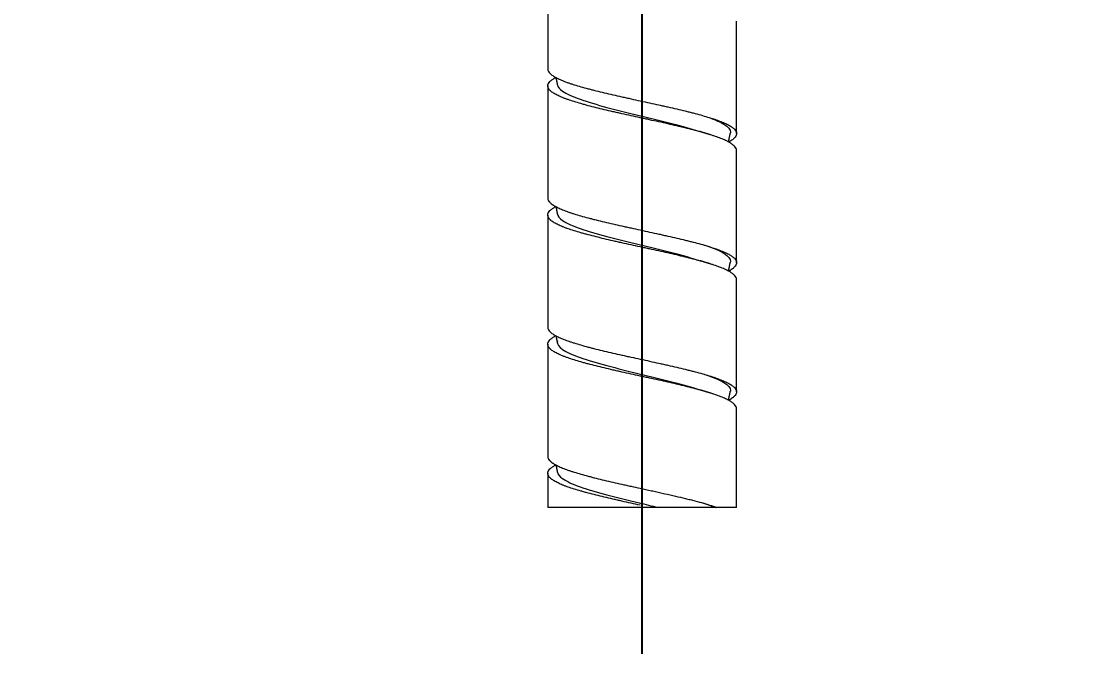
# Model space of a CAD drawing. Header units: millimetres. Extents: x 14183 to 14777, y -4239 to -3399.
# Drawn here: x 14654.86 to 14674.63, y -3970.14 to -3958.26 of the extents above; entities that cross this region are included whole.
import ezdxf

# ---------------------------------------------------------------- set-up
doc = ezdxf.new("R2010")
doc.units = ezdxf.units.MM
doc.header["$LTSCALE"] = 0.1
doc.linetypes.add('CENTER2', pattern=[28.575, 19.05, -3.175, 3.175, -3.175])
doc.linetypes.add('HIDDENX2', pattern=[19.05, 12.7, -6.35])
doc.layers.get('0').update_dxf_attribs({"lineweight": 15})
doc.layers.add('DIM', color=3, linetype='Continuous', lineweight=9)
doc.layers.add('HIDDEN', color=8, linetype='HIDDENX2')
doc.styles.add('ARIAL', font='arial.ttf')
doc.dimstyles.new('사본 ISO-25', dxfattribs={"dimtxt": 4, "dimasz": 3.5, "dimexe": 0.5, "dimexo": 0.625, "dimgap": 1.5, "dimtad": 1, "dimtih": 1, "dimtoh": 1, "dimdec": 1, "dimlfac": 4, "dimdsep": 46, "dimtxsty": 'ARIAL', "dimcen": 0, "dimclrd": 3, "dimclre": 3, "dimclrt": 3, "dimadec": 1, "dimazin": 0, "dimtfac": 1, "dimtdec": 1, "dimtmove": 0, "dimatfit": 3, "dimfxl": 1.25, "dimtfill": 1, "dimarcsym": 0})

# ---------------------------------------------------------------- blocks, each defined once
blk = doc.blocks.new('*D92')
at = {"layer": 'Defpoints', "color": 0, "transparency": 16777216}
for p in [(14635.096, -3936.625), (14681.716, -3968.04), (14681.716, -3979.662)]:
    blk.add_point(p, dxfattribs=at)
at = {"layer": 'DIM', "color": 3, "lineweight": -2, "transparency": 16777216}
for p, q in [((14635.096, -3937.25), (14635.096, -3980.162)), ((14681.716, -3968.665), (14681.716, -3980.162)), ((14638.596, -3979.662), (14650.33, -3979.662)), ((14678.216, -3979.662), (14666.482, -3979.662))]:
    blk.add_line(p, q, dxfattribs=at)
at = {"layer": 'DIM', "color": 3, "transparency": 16777216}
for points in [[(14638.596, -3979.079), (14638.596, -3980.246), (14635.096, -3979.662)], [(14678.216, -3979.079), (14678.216, -3980.246), (14681.716, -3979.662)]]:
    blk.add_solid(points, dxfattribs=at)
at = {"layer": 'DIM', "color": 3, "transparency": 16777216, "insert": (14658.406, -3979.662), "char_height": 4, "attachment_point": 5, "style": 'ARIAL', "bg_fill": 3, "box_fill_scale": 1.1, "bg_fill_color": 256, "bg_fill_true_color": 13158600, "bg_fill_transparency": 0}
blk.add_mtext('186.5', dxfattribs=at)

msp = doc.modelspace()

# ---------------------------------------------------------------- linework, layer by layer
at = {"linetype": 'Continuous', "lineweight": 18, "extrusion": (-1, -2.22045e-16, 0)}
for p, q in [((14664.621, -3957.058), (14664.621, -3959.14)), ((14668.121, -3960.338), (14668.121, -3958.256)), ((14664.621, -3959.454), (14664.621, -3961.536)), ((14668.121, -3962.734), (14668.121, -3960.652)), ((14664.621, -3961.849), (14664.621, -3963.931)), ((14668.121, -3965.129), (14668.121, -3963.047)), ((14664.621, -3964.245), (14664.621, -3966.327)), ((14668.121, -3967.274), (14668.121, -3965.443)), ((14664.621, -3966.641), (14664.621, -3967.274))]:
    msp.add_line(p, q, dxfattribs=at)
msp.add_line((14668.121, -3967.274), (14664.621, -3967.274))
at = {"linetype": 'Continuous', "lineweight": 18}
for points, knots in [([(14666.337, -3960.045), (14666.279, -3960.033), (14666.222, -3960.02), (14666.108, -3959.995), (14666.052, -3959.983), (14665.968, -3959.964), (14665.94, -3959.958), (14665.898, -3959.948), (14665.884, -3959.945), (14665.857, -3959.939), (14665.843, -3959.936), (14665.774, -3959.92), (14665.721, -3959.908), (14665.616, -3959.883), (14665.565, -3959.87), (14665.466, -3959.846), (14665.417, -3959.833), (14665.359, -3959.818), (14665.347, -3959.814), (14665.324, -3959.808), (14665.312, -3959.805), (14665.278, -3959.796), (14665.256, -3959.789), (14665.19, -3959.771), (14665.149, -3959.758), (14665.07, -3959.733), (14665.032, -3959.721), (14664.979, -3959.702), (14664.962, -3959.696), (14664.937, -3959.687), (14664.929, -3959.683), (14664.913, -3959.677), (14664.905, -3959.674), (14664.866, -3959.658), (14664.837, -3959.646), (14664.786, -3959.621), (14664.762, -3959.609), (14664.721, -3959.584), (14664.702, -3959.571), (14664.683, -3959.556), (14664.679, -3959.552), (14664.672, -3959.546), (14664.669, -3959.543), (14664.659, -3959.534), (14664.653, -3959.527), (14664.638, -3959.509), (14664.624, -3959.484), (14664.62, -3959.459), (14664.622, -3959.44), (14664.623, -3959.434), (14664.626, -3959.425), (14664.627, -3959.422), (14664.63, -3959.415), (14664.631, -3959.412), (14664.64, -3959.396), (14664.649, -3959.384), (14664.674, -3959.359), (14664.689, -3959.347), (14664.722, -3959.323), (14664.739, -3959.313), (14664.758, -3959.302)], [0, 0, 0, 0, 0.050318, 0.050318, 0.100637, 0.100637, 0.125796, 0.125796, 0.138375, 0.138375, 0.150955, 0.150955, 0.201273, 0.201273, 0.251591, 0.251591, 0.30191, 0.30191, 0.314489, 0.314489, 0.327069, 0.327069, 0.352228, 0.352228, 0.402546, 0.402546, 0.452864, 0.452864, 0.478023, 0.478023, 0.490603, 0.490603, 0.503183, 0.503183, 0.553501, 0.553501, 0.603819, 0.603819, 0.654137, 0.654137, 0.666717, 0.666717, 0.679297, 0.679297, 0.704456, 0.704456, 0.754774, 0.805092, 0.805092, 0.830251, 0.830251, 0.842831, 0.842831, 0.85541, 0.85541, 0.905729, 0.905729, 0.956047, 0.956047, 1, 1, 1, 1]), ([(14664.621, -3959.14), (14664.621, -3959.14), (14664.621, -3959.141), (14664.621, -3959.145), (14664.622, -3959.154), (14664.624, -3959.164), (14664.631, -3959.182), (14664.646, -3959.207), (14664.671, -3959.232), (14664.694, -3959.251), (14664.703, -3959.257), (14664.717, -3959.266), (14664.721, -3959.27), (14664.731, -3959.276), (14664.736, -3959.279), (14664.762, -3959.295), (14664.786, -3959.307), (14664.838, -3959.332), (14664.866, -3959.344), (14664.927, -3959.369), (14664.961, -3959.382), (14665.005, -3959.397), (14665.014, -3959.401), (14665.033, -3959.407), (14665.061, -3959.416), (14665.09, -3959.426), (14665.149, -3959.444), (14665.191, -3959.457), (14665.277, -3959.482), (14665.322, -3959.494), (14665.393, -3959.513), (14665.417, -3959.519), (14665.453, -3959.528), (14665.466, -3959.531), (14665.49, -3959.538), (14665.503, -3959.541), (14665.566, -3959.557), (14665.617, -3959.569), (14665.721, -3959.594), (14665.775, -3959.606), (14665.883, -3959.631), (14665.938, -3959.644), (14666.022, -3959.662), (14666.051, -3959.669), (14666.108, -3959.681), (14666.136, -3959.688), (14666.222, -3959.706), (14666.279, -3959.719), (14666.337, -3959.731)], [0, 0, 0, 0, 0.00348, 0.00348, 0.019298, 0.050933, 0.050933, 0.114204, 0.177475, 0.177475, 0.209111, 0.209111, 0.224929, 0.224929, 0.240746, 0.240746, 0.304018, 0.304018, 0.367289, 0.367289, 0.43056, 0.43056, 0.446378, 0.446378, 0.462195, 0.493831, 0.493831, 0.557102, 0.557102, 0.620373, 0.620373, 0.652009, 0.652009, 0.667827, 0.667827, 0.683644, 0.683644, 0.746915, 0.746915, 0.810187, 0.810187, 0.873458, 0.873458, 0.905093, 0.905093, 0.936729, 0.936729, 1, 1, 1, 1]), ([(14664.799, -3959.434), (14664.807, -3959.473), (14664.881, -3959.563), (14665.19, -3959.702), (14665.702, -3959.852), (14666.315, -3960.002), (14666.932, -3960.15), (14667.286, -3960.249), (14667.435, -3960.298)], [0, 0, 0, 0, 0.137621, 0.31084, 0.484059, 0.657277, 0.830496, 1, 1, 1, 1]), ([(14666.337, -3959.731), (14666.395, -3959.744), (14666.453, -3959.757), (14666.567, -3959.782), (14666.624, -3959.794), (14666.695, -3959.81), (14666.709, -3959.813), (14666.738, -3959.819), (14666.78, -3959.829), (14666.821, -3959.838), (14666.904, -3959.857), (14666.958, -3959.869), (14667.064, -3959.894), (14667.116, -3959.906), (14667.192, -3959.925), (14667.218, -3959.931), (14667.255, -3959.941), (14667.268, -3959.944), (14667.292, -3959.95), (14667.304, -3959.953), (14667.365, -3959.969), (14667.411, -3959.981), (14667.501, -3960.006), (14667.544, -3960.019), (14667.626, -3960.044), (14667.665, -3960.056), (14667.712, -3960.072), (14667.721, -3960.075), (14667.739, -3960.081), (14667.766, -3960.091), (14667.791, -3960.1), (14667.84, -3960.119), (14667.901, -3960.143), (14667.952, -3960.168), (14667.986, -3960.187), (14667.997, -3960.193), (14668.012, -3960.203), (14668.017, -3960.206), (14668.027, -3960.212), (14668.031, -3960.215), (14668.053, -3960.231), (14668.068, -3960.243), (14668.093, -3960.268), (14668.102, -3960.281), (14668.116, -3960.305), (14668.119, -3960.318), (14668.121, -3960.334), (14668.121, -3960.337), (14668.121, -3960.343), (14668.12, -3960.352), (14668.118, -3960.362), (14668.111, -3960.38), (14668.096, -3960.405), (14668.071, -3960.43), (14668.048, -3960.449), (14668.039, -3960.455), (14668.025, -3960.464), (14668.021, -3960.468), (14668.011, -3960.474), (14668.006, -3960.477), (14667.995, -3960.483), (14667.99, -3960.486), (14667.985, -3960.489)], [0, 0, 0, 0, 0.049408, 0.049408, 0.098817, 0.098817, 0.111169, 0.111169, 0.123521, 0.148225, 0.148225, 0.197633, 0.197633, 0.247042, 0.247042, 0.271746, 0.271746, 0.284098, 0.284098, 0.29645, 0.29645, 0.345858, 0.345858, 0.395267, 0.395267, 0.444675, 0.444675, 0.457027, 0.457027, 0.469379, 0.494083, 0.494083, 0.543492, 0.5929, 0.5929, 0.617604, 0.617604, 0.629956, 0.629956, 0.642308, 0.642308, 0.691717, 0.691717, 0.741125, 0.741125, 0.790533, 0.790533, 0.802885, 0.802885, 0.815238, 0.839942, 0.839942, 0.88935, 0.938758, 0.938758, 0.963463, 0.963463, 0.975815, 0.975815, 0.988167, 0.988167, 1, 1, 1, 1]), ([(14668.121, -3960.651), (14668.121, -3960.649), (14668.121, -3960.647), (14668.12, -3960.638), (14668.119, -3960.632), (14668.116, -3960.623), (14668.115, -3960.619), (14668.112, -3960.613), (14668.111, -3960.61), (14668.102, -3960.594), (14668.093, -3960.582), (14668.068, -3960.557), (14668.053, -3960.545), (14668.018, -3960.52), (14667.998, -3960.507), (14667.969, -3960.492), (14667.963, -3960.489), (14667.951, -3960.482), (14667.945, -3960.479), (14667.925, -3960.47), (14667.912, -3960.463), (14667.87, -3960.445), (14667.809, -3960.42), (14667.74, -3960.395), (14667.684, -3960.376), (14667.665, -3960.37), (14667.636, -3960.361), (14667.626, -3960.358), (14667.605, -3960.351), (14667.595, -3960.348), (14667.543, -3960.332), (14667.5, -3960.32), (14667.41, -3960.295), (14667.317, -3960.27), (14667.218, -3960.245), (14667.142, -3960.227), (14667.116, -3960.22), (14667.063, -3960.208), (14667.037, -3960.201), (14666.956, -3960.183), (14666.902, -3960.17), (14666.793, -3960.145), (14666.737, -3960.133), (14666.625, -3960.108), (14666.568, -3960.096), (14666.481, -3960.077), (14666.453, -3960.071), (14666.395, -3960.058), (14666.366, -3960.052), (14666.337, -3960.045)], [0, 0, 0, 0, 0.011491, 0.011491, 0.042382, 0.042382, 0.057828, 0.057828, 0.073273, 0.073273, 0.135055, 0.135055, 0.196837, 0.196837, 0.258618, 0.258618, 0.274064, 0.274064, 0.289509, 0.289509, 0.3204, 0.3204, 0.382182, 0.443964, 0.443964, 0.474855, 0.474855, 0.4903, 0.4903, 0.505746, 0.505746, 0.567527, 0.567527, 0.629309, 0.691091, 0.691091, 0.721982, 0.721982, 0.752873, 0.752873, 0.814655, 0.814655, 0.876436, 0.876436, 0.938218, 0.938218, 0.969109, 0.969109, 1, 1, 1, 1]), ([(14667.63, -3960.048), (14667.736, -3960.087), (14667.934, -3960.175), (14668.013, -3960.27), (14668.007, -3960.325), (14668.005, -3960.331)], [0, 0, 0, 0, 0.410887, 0.940352, 1, 1, 1, 1]), ([(14664.621, -3961.536), (14664.621, -3961.536), (14664.621, -3961.537), (14664.621, -3961.541), (14664.622, -3961.55), (14664.624, -3961.56), (14664.631, -3961.578), (14664.646, -3961.603), (14664.671, -3961.628), (14664.694, -3961.647), (14664.703, -3961.653), (14664.717, -3961.662), (14664.721, -3961.665), (14664.731, -3961.672), (14664.736, -3961.675), (14664.762, -3961.691), (14664.786, -3961.703), (14664.838, -3961.728), (14664.866, -3961.74), (14664.927, -3961.765), (14664.961, -3961.778), (14665.005, -3961.793), (14665.014, -3961.796), (14665.033, -3961.803), (14665.061, -3961.812), (14665.09, -3961.821), (14665.149, -3961.84), (14665.191, -3961.853), (14665.277, -3961.877), (14665.322, -3961.89), (14665.393, -3961.909), (14665.417, -3961.915), (14665.453, -3961.924), (14665.466, -3961.927), (14665.49, -3961.934), (14665.503, -3961.937), (14665.566, -3961.952), (14665.617, -3961.965), (14665.721, -3961.99), (14665.775, -3962.002), (14665.883, -3962.027), (14665.938, -3962.039), (14666.022, -3962.058), (14666.051, -3962.065), (14666.108, -3962.077), (14666.136, -3962.083), (14666.222, -3962.102), (14666.279, -3962.115), (14666.337, -3962.127)], [0, 0, 0, 0, 0.00348, 0.00348, 0.019298, 0.050933, 0.050933, 0.114204, 0.177475, 0.177475, 0.209111, 0.209111, 0.224929, 0.224929, 0.240746, 0.240746, 0.304018, 0.304018, 0.367289, 0.367289, 0.43056, 0.43056, 0.446378, 0.446378, 0.462195, 0.493831, 0.493831, 0.557102, 0.557102, 0.620373, 0.620373, 0.652009, 0.652009, 0.667827, 0.667827, 0.683644, 0.683644, 0.746915, 0.746915, 0.810187, 0.810187, 0.873458, 0.873458, 0.905093, 0.905093, 0.936729, 0.936729, 1, 1, 1, 1]), ([(14666.337, -3962.441), (14666.279, -3962.429), (14666.222, -3962.416), (14666.108, -3962.391), (14666.052, -3962.379), (14665.968, -3962.36), (14665.94, -3962.354), (14665.898, -3962.344), (14665.884, -3962.341), (14665.857, -3962.335), (14665.843, -3962.332), (14665.774, -3962.316), (14665.721, -3962.304), (14665.616, -3962.279), (14665.565, -3962.266), (14665.466, -3962.241), (14665.417, -3962.229), (14665.359, -3962.213), (14665.347, -3962.21), (14665.324, -3962.204), (14665.312, -3962.201), (14665.278, -3962.191), (14665.256, -3962.185), (14665.19, -3962.166), (14665.149, -3962.154), (14665.07, -3962.129), (14665.032, -3962.117), (14664.979, -3962.098), (14664.962, -3962.092), (14664.937, -3962.082), (14664.929, -3962.079), (14664.913, -3962.073), (14664.905, -3962.07), (14664.866, -3962.054), (14664.837, -3962.042), (14664.786, -3962.017), (14664.762, -3962.004), (14664.721, -3961.98), (14664.702, -3961.967), (14664.683, -3961.951), (14664.679, -3961.948), (14664.672, -3961.942), (14664.669, -3961.939), (14664.659, -3961.929), (14664.653, -3961.923), (14664.638, -3961.904), (14664.624, -3961.88), (14664.62, -3961.855), (14664.622, -3961.836), (14664.623, -3961.83), (14664.626, -3961.821), (14664.627, -3961.817), (14664.63, -3961.811), (14664.631, -3961.808), (14664.64, -3961.792), (14664.649, -3961.78), (14664.674, -3961.755), (14664.689, -3961.742), (14664.722, -3961.719), (14664.739, -3961.708), (14664.758, -3961.697)], [0, 0, 0, 0, 0.050318, 0.050318, 0.100637, 0.100637, 0.125796, 0.125796, 0.138375, 0.138375, 0.150955, 0.150955, 0.201273, 0.201273, 0.251591, 0.251591, 0.30191, 0.30191, 0.314489, 0.314489, 0.327069, 0.327069, 0.352228, 0.352228, 0.402546, 0.402546, 0.452864, 0.452864, 0.478023, 0.478023, 0.490603, 0.490603, 0.503183, 0.503183, 0.553501, 0.553501, 0.603819, 0.603819, 0.654137, 0.654137, 0.666717, 0.666717, 0.679297, 0.679297, 0.704456, 0.704456, 0.754774, 0.805092, 0.805092, 0.830251, 0.830251, 0.842831, 0.842831, 0.85541, 0.85541, 0.905729, 0.905729, 0.956047, 0.956047, 1, 1, 1, 1]), ([(14664.799, -3961.827), (14664.805, -3961.867), (14664.88, -3961.958), (14665.19, -3962.098), (14665.702, -3962.248), (14666.315, -3962.398), (14666.937, -3962.547), (14667.298, -3962.648), (14667.451, -3962.699), (14667.454, -3962.7)], [0, 0, 0, 0, 0.139038, 0.310475, 0.481912, 0.653349, 0.824786, 0.996223, 1, 1, 1, 1]), ([(14666.337, -3962.127), (14666.395, -3962.14), (14666.453, -3962.152), (14666.567, -3962.177), (14666.624, -3962.19), (14666.695, -3962.206), (14666.709, -3962.209), (14666.738, -3962.215), (14666.78, -3962.225), (14666.821, -3962.234), (14666.904, -3962.253), (14666.958, -3962.265), (14667.064, -3962.29), (14667.116, -3962.302), (14667.192, -3962.321), (14667.218, -3962.327), (14667.255, -3962.337), (14667.268, -3962.34), (14667.292, -3962.346), (14667.304, -3962.349), (14667.365, -3962.365), (14667.411, -3962.377), (14667.501, -3962.402), (14667.544, -3962.414), (14667.626, -3962.439), (14667.665, -3962.452), (14667.712, -3962.468), (14667.721, -3962.471), (14667.739, -3962.477), (14667.766, -3962.486), (14667.791, -3962.496), (14667.84, -3962.514), (14667.901, -3962.539), (14667.952, -3962.564), (14667.986, -3962.583), (14667.997, -3962.589), (14668.012, -3962.598), (14668.017, -3962.602), (14668.027, -3962.608), (14668.031, -3962.611), (14668.053, -3962.627), (14668.068, -3962.639), (14668.093, -3962.664), (14668.102, -3962.676), (14668.116, -3962.701), (14668.119, -3962.714), (14668.121, -3962.729), (14668.121, -3962.732), (14668.121, -3962.739), (14668.12, -3962.748), (14668.118, -3962.758), (14668.111, -3962.776), (14668.096, -3962.801), (14668.071, -3962.826), (14668.048, -3962.845), (14668.039, -3962.851), (14668.025, -3962.86), (14668.021, -3962.863), (14668.011, -3962.87), (14668.006, -3962.873), (14667.995, -3962.879), (14667.99, -3962.882), (14667.985, -3962.885)], [0, 0, 0, 0, 0.049408, 0.049408, 0.098817, 0.098817, 0.111169, 0.111169, 0.123521, 0.148225, 0.148225, 0.197633, 0.197633, 0.247042, 0.247042, 0.271746, 0.271746, 0.284098, 0.284098, 0.29645, 0.29645, 0.345858, 0.345858, 0.395267, 0.395267, 0.444675, 0.444675, 0.457027, 0.457027, 0.469379, 0.494083, 0.494083, 0.543492, 0.5929, 0.5929, 0.617604, 0.617604, 0.629956, 0.629956, 0.642308, 0.642308, 0.691717, 0.691717, 0.741125, 0.741125, 0.790533, 0.790533, 0.802885, 0.802885, 0.815238, 0.839942, 0.839942, 0.88935, 0.938758, 0.938758, 0.963463, 0.963463, 0.975815, 0.975815, 0.988167, 0.988167, 1, 1, 1, 1]), ([(14668.121, -3963.047), (14668.121, -3963.045), (14668.121, -3963.043), (14668.12, -3963.034), (14668.119, -3963.028), (14668.116, -3963.018), (14668.115, -3963.015), (14668.112, -3963.009), (14668.111, -3963.006), (14668.102, -3962.99), (14668.093, -3962.978), (14668.068, -3962.953), (14668.053, -3962.94), (14668.018, -3962.916), (14667.998, -3962.903), (14667.969, -3962.887), (14667.963, -3962.884), (14667.951, -3962.878), (14667.945, -3962.875), (14667.925, -3962.865), (14667.912, -3962.859), (14667.87, -3962.84), (14667.809, -3962.816), (14667.74, -3962.791), (14667.684, -3962.772), (14667.665, -3962.766), (14667.636, -3962.757), (14667.626, -3962.753), (14667.605, -3962.747), (14667.595, -3962.744), (14667.543, -3962.728), (14667.5, -3962.716), (14667.41, -3962.691), (14667.317, -3962.666), (14667.218, -3962.641), (14667.142, -3962.622), (14667.116, -3962.616), (14667.063, -3962.604), (14667.037, -3962.597), (14666.956, -3962.579), (14666.902, -3962.566), (14666.793, -3962.541), (14666.737, -3962.529), (14666.625, -3962.504), (14666.568, -3962.492), (14666.481, -3962.473), (14666.453, -3962.466), (14666.395, -3962.454), (14666.366, -3962.448), (14666.337, -3962.441)], [0, 0, 0, 0, 0.011491, 0.011491, 0.042382, 0.042382, 0.057828, 0.057828, 0.073273, 0.073273, 0.135055, 0.135055, 0.196837, 0.196837, 0.258618, 0.258618, 0.274064, 0.274064, 0.289509, 0.289509, 0.3204, 0.3204, 0.382182, 0.443964, 0.443964, 0.474855, 0.474855, 0.4903, 0.4903, 0.505746, 0.505746, 0.567527, 0.567527, 0.629309, 0.691091, 0.691091, 0.721982, 0.721982, 0.752873, 0.752873, 0.814655, 0.814655, 0.876436, 0.876436, 0.938218, 0.938218, 0.969109, 0.969109, 1, 1, 1, 1]), ([(14667.506, -3962.402), (14667.515, -3962.404), (14667.677, -3962.457), (14667.925, -3962.56), (14668.013, -3962.666), (14668.006, -3962.722), (14668.005, -3962.728)], [0, 0, 0, 0, 0.026914, 0.485995, 0.945076, 1, 1, 1, 1]), ([(14664.621, -3963.931), (14664.621, -3963.932), (14664.621, -3963.933), (14664.621, -3963.937), (14664.622, -3963.946), (14664.624, -3963.955), (14664.631, -3963.974), (14664.646, -3963.999), (14664.671, -3964.024), (14664.694, -3964.043), (14664.703, -3964.049), (14664.717, -3964.058), (14664.721, -3964.061), (14664.731, -3964.068), (14664.736, -3964.071), (14664.762, -3964.086), (14664.786, -3964.099), (14664.838, -3964.124), (14664.866, -3964.136), (14664.927, -3964.161), (14664.961, -3964.173), (14665.005, -3964.189), (14665.014, -3964.192), (14665.033, -3964.199), (14665.061, -3964.208), (14665.09, -3964.217), (14665.149, -3964.236), (14665.191, -3964.248), (14665.277, -3964.273), (14665.322, -3964.286), (14665.393, -3964.304), (14665.417, -3964.311), (14665.453, -3964.32), (14665.466, -3964.323), (14665.49, -3964.329), (14665.503, -3964.333), (14665.566, -3964.348), (14665.617, -3964.361), (14665.721, -3964.386), (14665.775, -3964.398), (14665.883, -3964.423), (14665.938, -3964.435), (14666.022, -3964.454), (14666.051, -3964.46), (14666.108, -3964.473), (14666.136, -3964.479), (14666.222, -3964.498), (14666.279, -3964.511), (14666.337, -3964.523)], [0, 0, 0, 0, 0.00348, 0.00348, 0.019298, 0.050933, 0.050933, 0.114204, 0.177475, 0.177475, 0.209111, 0.209111, 0.224929, 0.224929, 0.240746, 0.240746, 0.304018, 0.304018, 0.367289, 0.367289, 0.43056, 0.43056, 0.446378, 0.446378, 0.462195, 0.493831, 0.493831, 0.557102, 0.557102, 0.620373, 0.620373, 0.652009, 0.652009, 0.667827, 0.667827, 0.683644, 0.683644, 0.746915, 0.746915, 0.810187, 0.810187, 0.873458, 0.873458, 0.905093, 0.905093, 0.936729, 0.936729, 1, 1, 1, 1]), ([(14666.337, -3964.837), (14666.279, -3964.824), (14666.222, -3964.812), (14666.108, -3964.787), (14666.052, -3964.775), (14665.968, -3964.756), (14665.94, -3964.75), (14665.898, -3964.74), (14665.884, -3964.737), (14665.857, -3964.731), (14665.843, -3964.728), (14665.774, -3964.712), (14665.721, -3964.699), (14665.616, -3964.675), (14665.565, -3964.662), (14665.466, -3964.637), (14665.417, -3964.625), (14665.359, -3964.609), (14665.347, -3964.606), (14665.324, -3964.6), (14665.312, -3964.597), (14665.278, -3964.587), (14665.256, -3964.581), (14665.19, -3964.562), (14665.149, -3964.55), (14665.07, -3964.525), (14665.032, -3964.513), (14664.979, -3964.494), (14664.962, -3964.488), (14664.937, -3964.478), (14664.929, -3964.475), (14664.913, -3964.469), (14664.905, -3964.466), (14664.866, -3964.45), (14664.837, -3964.437), (14664.786, -3964.413), (14664.762, -3964.4), (14664.721, -3964.375), (14664.702, -3964.363), (14664.683, -3964.347), (14664.679, -3964.344), (14664.672, -3964.338), (14664.669, -3964.335), (14664.659, -3964.325), (14664.653, -3964.319), (14664.638, -3964.3), (14664.624, -3964.275), (14664.62, -3964.251), (14664.622, -3964.232), (14664.623, -3964.226), (14664.626, -3964.216), (14664.627, -3964.213), (14664.63, -3964.207), (14664.631, -3964.204), (14664.64, -3964.188), (14664.649, -3964.176), (14664.674, -3964.151), (14664.689, -3964.138), (14664.722, -3964.115), (14664.739, -3964.104), (14664.758, -3964.093)], [0, 0, 0, 0, 0.050318, 0.050318, 0.100637, 0.100637, 0.125796, 0.125796, 0.138375, 0.138375, 0.150955, 0.150955, 0.201273, 0.201273, 0.251591, 0.251591, 0.30191, 0.30191, 0.314489, 0.314489, 0.327069, 0.327069, 0.352228, 0.352228, 0.402546, 0.402546, 0.452864, 0.452864, 0.478023, 0.478023, 0.490603, 0.490603, 0.503183, 0.503183, 0.553501, 0.553501, 0.603819, 0.603819, 0.654137, 0.654137, 0.666717, 0.666717, 0.679297, 0.679297, 0.704456, 0.704456, 0.754774, 0.805092, 0.805092, 0.830251, 0.830251, 0.842831, 0.842831, 0.85541, 0.85541, 0.905729, 0.905729, 0.956047, 0.956047, 1, 1, 1, 1]), ([(14664.801, -3964.181), (14664.8, -3964.185), (14664.788, -3964.24), (14664.859, -3964.344), (14665.19, -3964.494), (14665.702, -3964.644), (14666.315, -3964.793), (14666.937, -3964.943), (14667.304, -3965.046), (14667.461, -3965.098), (14667.469, -3965.101)], [0, 0, 0, 0, 0.014808, 0.177514, 0.340219, 0.502924, 0.665629, 0.828334, 0.991039, 1, 1, 1, 1]), ([(14666.337, -3964.523), (14666.395, -3964.536), (14666.453, -3964.548), (14666.567, -3964.573), (14666.624, -3964.586), (14666.695, -3964.602), (14666.709, -3964.605), (14666.738, -3964.611), (14666.78, -3964.62), (14666.821, -3964.63), (14666.904, -3964.648), (14666.958, -3964.661), (14667.064, -3964.686), (14667.116, -3964.698), (14667.192, -3964.717), (14667.218, -3964.723), (14667.255, -3964.732), (14667.268, -3964.736), (14667.292, -3964.742), (14667.304, -3964.745), (14667.365, -3964.761), (14667.411, -3964.773), (14667.501, -3964.798), (14667.544, -3964.81), (14667.626, -3964.835), (14667.665, -3964.848), (14667.712, -3964.863), (14667.721, -3964.867), (14667.739, -3964.873), (14667.766, -3964.882), (14667.791, -3964.892), (14667.84, -3964.91), (14667.901, -3964.935), (14667.952, -3964.96), (14667.986, -3964.979), (14667.997, -3964.985), (14668.012, -3964.994), (14668.017, -3964.997), (14668.027, -3965.004), (14668.031, -3965.007), (14668.053, -3965.023), (14668.068, -3965.035), (14668.093, -3965.06), (14668.102, -3965.072), (14668.116, -3965.097), (14668.119, -3965.109), (14668.121, -3965.125), (14668.121, -3965.128), (14668.121, -3965.135), (14668.12, -3965.144), (14668.118, -3965.153), (14668.111, -3965.172), (14668.096, -3965.197), (14668.071, -3965.222), (14668.048, -3965.24), (14668.039, -3965.247), (14668.025, -3965.256), (14668.021, -3965.259), (14668.011, -3965.266), (14668.006, -3965.269), (14667.995, -3965.275), (14667.99, -3965.278), (14667.985, -3965.281)], [0, 0, 0, 0, 0.049408, 0.049408, 0.098817, 0.098817, 0.111169, 0.111169, 0.123521, 0.148225, 0.148225, 0.197633, 0.197633, 0.247042, 0.247042, 0.271746, 0.271746, 0.284098, 0.284098, 0.29645, 0.29645, 0.345858, 0.345858, 0.395267, 0.395267, 0.444675, 0.444675, 0.457027, 0.457027, 0.469379, 0.494083, 0.494083, 0.543492, 0.5929, 0.5929, 0.617604, 0.617604, 0.629956, 0.629956, 0.642308, 0.642308, 0.691717, 0.691717, 0.741125, 0.741125, 0.790533, 0.790533, 0.802885, 0.802885, 0.815238, 0.839942, 0.839942, 0.88935, 0.938758, 0.938758, 0.963463, 0.963463, 0.975815, 0.975815, 0.988167, 0.988167, 1, 1, 1, 1]), ([(14668.121, -3965.443), (14668.121, -3965.441), (14668.121, -3965.438), (14668.12, -3965.43), (14668.119, -3965.424), (14668.116, -3965.414), (14668.115, -3965.411), (14668.112, -3965.405), (14668.111, -3965.402), (14668.102, -3965.386), (14668.093, -3965.374), (14668.068, -3965.349), (14668.053, -3965.336), (14668.018, -3965.311), (14667.998, -3965.299), (14667.969, -3965.283), (14667.963, -3965.28), (14667.951, -3965.274), (14667.945, -3965.271), (14667.925, -3965.261), (14667.912, -3965.255), (14667.87, -3965.236), (14667.809, -3965.211), (14667.74, -3965.187), (14667.684, -3965.168), (14667.665, -3965.162), (14667.636, -3965.152), (14667.626, -3965.149), (14667.605, -3965.143), (14667.595, -3965.14), (14667.543, -3965.124), (14667.5, -3965.112), (14667.41, -3965.087), (14667.317, -3965.062), (14667.218, -3965.037), (14667.142, -3965.018), (14667.116, -3965.012), (14667.063, -3964.999), (14667.037, -3964.993), (14666.956, -3964.974), (14666.902, -3964.962), (14666.793, -3964.937), (14666.737, -3964.925), (14666.625, -3964.9), (14666.568, -3964.887), (14666.481, -3964.869), (14666.453, -3964.862), (14666.395, -3964.85), (14666.366, -3964.843), (14666.337, -3964.837)], [0, 0, 0, 0, 0.011491, 0.011491, 0.042382, 0.042382, 0.057828, 0.057828, 0.073273, 0.073273, 0.135055, 0.135055, 0.196837, 0.196837, 0.258618, 0.258618, 0.274064, 0.274064, 0.289509, 0.289509, 0.3204, 0.3204, 0.382182, 0.443964, 0.443964, 0.474855, 0.474855, 0.4903, 0.4903, 0.505746, 0.505746, 0.567527, 0.567527, 0.629309, 0.691091, 0.691091, 0.721982, 0.721982, 0.752873, 0.752873, 0.814655, 0.814655, 0.876436, 0.876436, 0.938218, 0.938218, 0.969109, 0.969109, 1, 1, 1, 1]), ([(14667.508, -3964.798), (14667.516, -3964.801), (14667.677, -3964.853), (14667.925, -3964.956), (14668.013, -3965.061), (14668.007, -3965.117), (14668.005, -3965.122)], [0, 0, 0, 0, 0.025057, 0.486903, 0.94875, 1, 1, 1, 1]), ([(14664.621, -3966.327), (14664.621, -3966.328), (14664.621, -3966.329), (14664.621, -3966.333), (14664.622, -3966.342), (14664.624, -3966.351), (14664.631, -3966.37), (14664.646, -3966.395), (14664.671, -3966.42), (14664.694, -3966.438), (14664.703, -3966.445), (14664.717, -3966.454), (14664.721, -3966.457), (14664.731, -3966.463), (14664.736, -3966.467), (14664.762, -3966.482), (14664.786, -3966.495), (14664.838, -3966.52), (14664.866, -3966.532), (14664.927, -3966.557), (14664.961, -3966.569), (14665.005, -3966.585), (14665.014, -3966.588), (14665.033, -3966.594), (14665.061, -3966.604), (14665.09, -3966.613), (14665.149, -3966.632), (14665.191, -3966.644), (14665.277, -3966.669), (14665.322, -3966.681), (14665.393, -3966.7), (14665.417, -3966.706), (14665.453, -3966.716), (14665.466, -3966.719), (14665.49, -3966.725), (14665.503, -3966.728), (14665.566, -3966.744), (14665.617, -3966.757), (14665.721, -3966.781), (14665.775, -3966.794), (14665.883, -3966.819), (14665.938, -3966.831), (14666.022, -3966.85), (14666.051, -3966.856), (14666.108, -3966.869), (14666.136, -3966.875), (14666.222, -3966.894), (14666.279, -3966.906), (14666.337, -3966.919)], [0, 0, 0, 0, 0.00348, 0.00348, 0.019298, 0.050933, 0.050933, 0.114204, 0.177475, 0.177475, 0.209111, 0.209111, 0.224929, 0.224929, 0.240746, 0.240746, 0.304018, 0.304018, 0.367289, 0.367289, 0.43056, 0.43056, 0.446378, 0.446378, 0.462195, 0.493831, 0.493831, 0.557102, 0.557102, 0.620373, 0.620373, 0.652009, 0.652009, 0.667827, 0.667827, 0.683644, 0.683644, 0.746915, 0.746915, 0.810187, 0.810187, 0.873458, 0.873458, 0.905093, 0.905093, 0.936729, 0.936729, 1, 1, 1, 1]), ([(14666.337, -3967.233), (14666.279, -3967.22), (14666.222, -3967.208), (14666.108, -3967.183), (14666.052, -3967.17), (14665.968, -3967.152), (14665.94, -3967.145), (14665.898, -3967.136), (14665.884, -3967.133), (14665.857, -3967.127), (14665.843, -3967.123), (14665.774, -3967.108), (14665.721, -3967.095), (14665.616, -3967.07), (14665.565, -3967.058), (14665.466, -3967.033), (14665.417, -3967.021), (14665.359, -3967.005), (14665.347, -3967.002), (14665.324, -3966.996), (14665.312, -3966.992), (14665.278, -3966.983), (14665.256, -3966.977), (14665.19, -3966.958), (14665.149, -3966.946), (14665.07, -3966.921), (14665.032, -3966.908), (14664.979, -3966.89), (14664.962, -3966.883), (14664.937, -3966.874), (14664.929, -3966.871), (14664.913, -3966.865), (14664.905, -3966.862), (14664.866, -3966.846), (14664.837, -3966.833), (14664.786, -3966.808), (14664.762, -3966.796), (14664.721, -3966.771), (14664.702, -3966.759), (14664.683, -3966.743), (14664.679, -3966.74), (14664.672, -3966.734), (14664.669, -3966.731), (14664.659, -3966.721), (14664.653, -3966.715), (14664.638, -3966.696), (14664.624, -3966.671), (14664.62, -3966.646), (14664.622, -3966.628), (14664.623, -3966.622), (14664.626, -3966.612), (14664.627, -3966.609), (14664.63, -3966.603), (14664.631, -3966.6), (14664.64, -3966.584), (14664.649, -3966.571), (14664.674, -3966.547), (14664.689, -3966.534), (14664.722, -3966.511), (14664.739, -3966.5), (14664.758, -3966.489)], [0, 0, 0, 0, 0.050318, 0.050318, 0.100637, 0.100637, 0.125796, 0.125796, 0.138375, 0.138375, 0.150955, 0.150955, 0.201273, 0.201273, 0.251591, 0.251591, 0.30191, 0.30191, 0.314489, 0.314489, 0.327069, 0.327069, 0.352228, 0.352228, 0.402546, 0.402546, 0.452864, 0.452864, 0.478023, 0.478023, 0.490603, 0.490603, 0.503183, 0.503183, 0.553501, 0.553501, 0.603819, 0.603819, 0.654137, 0.654137, 0.666717, 0.666717, 0.679297, 0.679297, 0.704456, 0.704456, 0.754774, 0.805092, 0.805092, 0.830251, 0.830251, 0.842831, 0.842831, 0.85541, 0.85541, 0.905729, 0.905729, 0.956047, 0.956047, 1, 1, 1, 1]), ([(14664.799, -3966.621), (14664.807, -3966.661), (14664.882, -3966.75), (14665.19, -3966.89), (14665.702, -3967.039), (14666.226, -3967.167), (14666.549, -3967.246), (14666.664, -3967.274)], [0, 0, 0, 0, 0.181769, 0.41131, 0.640851, 0.870392, 1, 1, 1, 1]), ([(14666.337, -3966.919), (14666.406, -3966.934), (14666.474, -3966.949), (14666.576, -3966.971), (14666.609, -3966.978), (14666.66, -3966.99), (14666.677, -3966.993), (14666.711, -3967.001), (14666.727, -3967.005), (14666.811, -3967.023), (14666.876, -3967.038), (14667.004, -3967.067), (14667.066, -3967.082), (14667.158, -3967.104), (14667.188, -3967.112), (14667.233, -3967.123), (14667.248, -3967.126), (14667.277, -3967.134), (14667.292, -3967.138), (14667.364, -3967.156), (14667.419, -3967.171), (14667.523, -3967.2), (14667.573, -3967.215), (14667.668, -3967.244), (14667.712, -3967.259), (14667.754, -3967.274)], [0, 0, 0, 0, 0.125, 0.125, 0.1875, 0.1875, 0.21875, 0.21875, 0.25, 0.25, 0.375, 0.375, 0.5, 0.5, 0.5625, 0.5625, 0.59375, 0.59375, 0.625, 0.625, 0.75, 0.75, 0.875, 0.875, 1, 1, 1, 1]), ([(14667.452, -3967.176), (14667.48, -3967.185), (14667.582, -3967.217), (14667.671, -3967.25), (14667.728, -3967.274)], [0, 0, 0, 0, 0.264484, 1, 1, 1, 1])]:
    msp.add_open_spline(points, degree=3, knots=knots, dxfattribs=at)
for points in [[(14664.77, -3959.291), (14664.785, -3959.364), (14664.799, -3959.436)], [(14667.625, -3960.357), (14667.527, -3960.328), (14667.432, -3960.297)], [(14667.97, -3960.5), (14667.988, -3960.414), (14668.006, -3960.329)], [(14664.77, -3961.687), (14664.785, -3961.76), (14664.799, -3961.832)], [(14667.636, -3962.757), (14667.54, -3962.728), (14667.447, -3962.698)], [(14667.97, -3962.896), (14667.988, -3962.81), (14668.006, -3962.725)], [(14664.77, -3964.083), (14664.785, -3964.155), (14664.799, -3964.228)], [(14667.636, -3965.153), (14667.543, -3965.124), (14667.453, -3965.096)], [(14667.97, -3965.291), (14667.988, -3965.206), (14668.006, -3965.121)], [(14664.77, -3966.479), (14664.785, -3966.551), (14664.8, -3966.624)]]:
    msp.add_open_spline(points, degree=2, dxfattribs=at)
at = {"layer": 'HIDDEN', "color": 1, "linetype": 'CENTER2', "ltscale": 7}
msp.add_line((14666.371, -3969.988), (14666.371, -3935.366), dxfattribs=at)

# ---------------------------------------------------------------- next in the draw order: dimensions: what is measured, and where the dimension line sits
at = {"layer": 'DIM'}
dim = msp.add_linear_dim(base=(14681.716, -3979.662), p1=(14635.096, -3936.625), p2=(14681.716, -3968.04), dimstyle='사본 ISO-25', override={"dimtad": 0}, dxfattribs=at)
dim.commit()
dim.dimension.update_dxf_attribs({"geometry": '*D92', "text_midpoint": (14658.406, -3979.662)})

doc.saveas('drawing.dxf')
